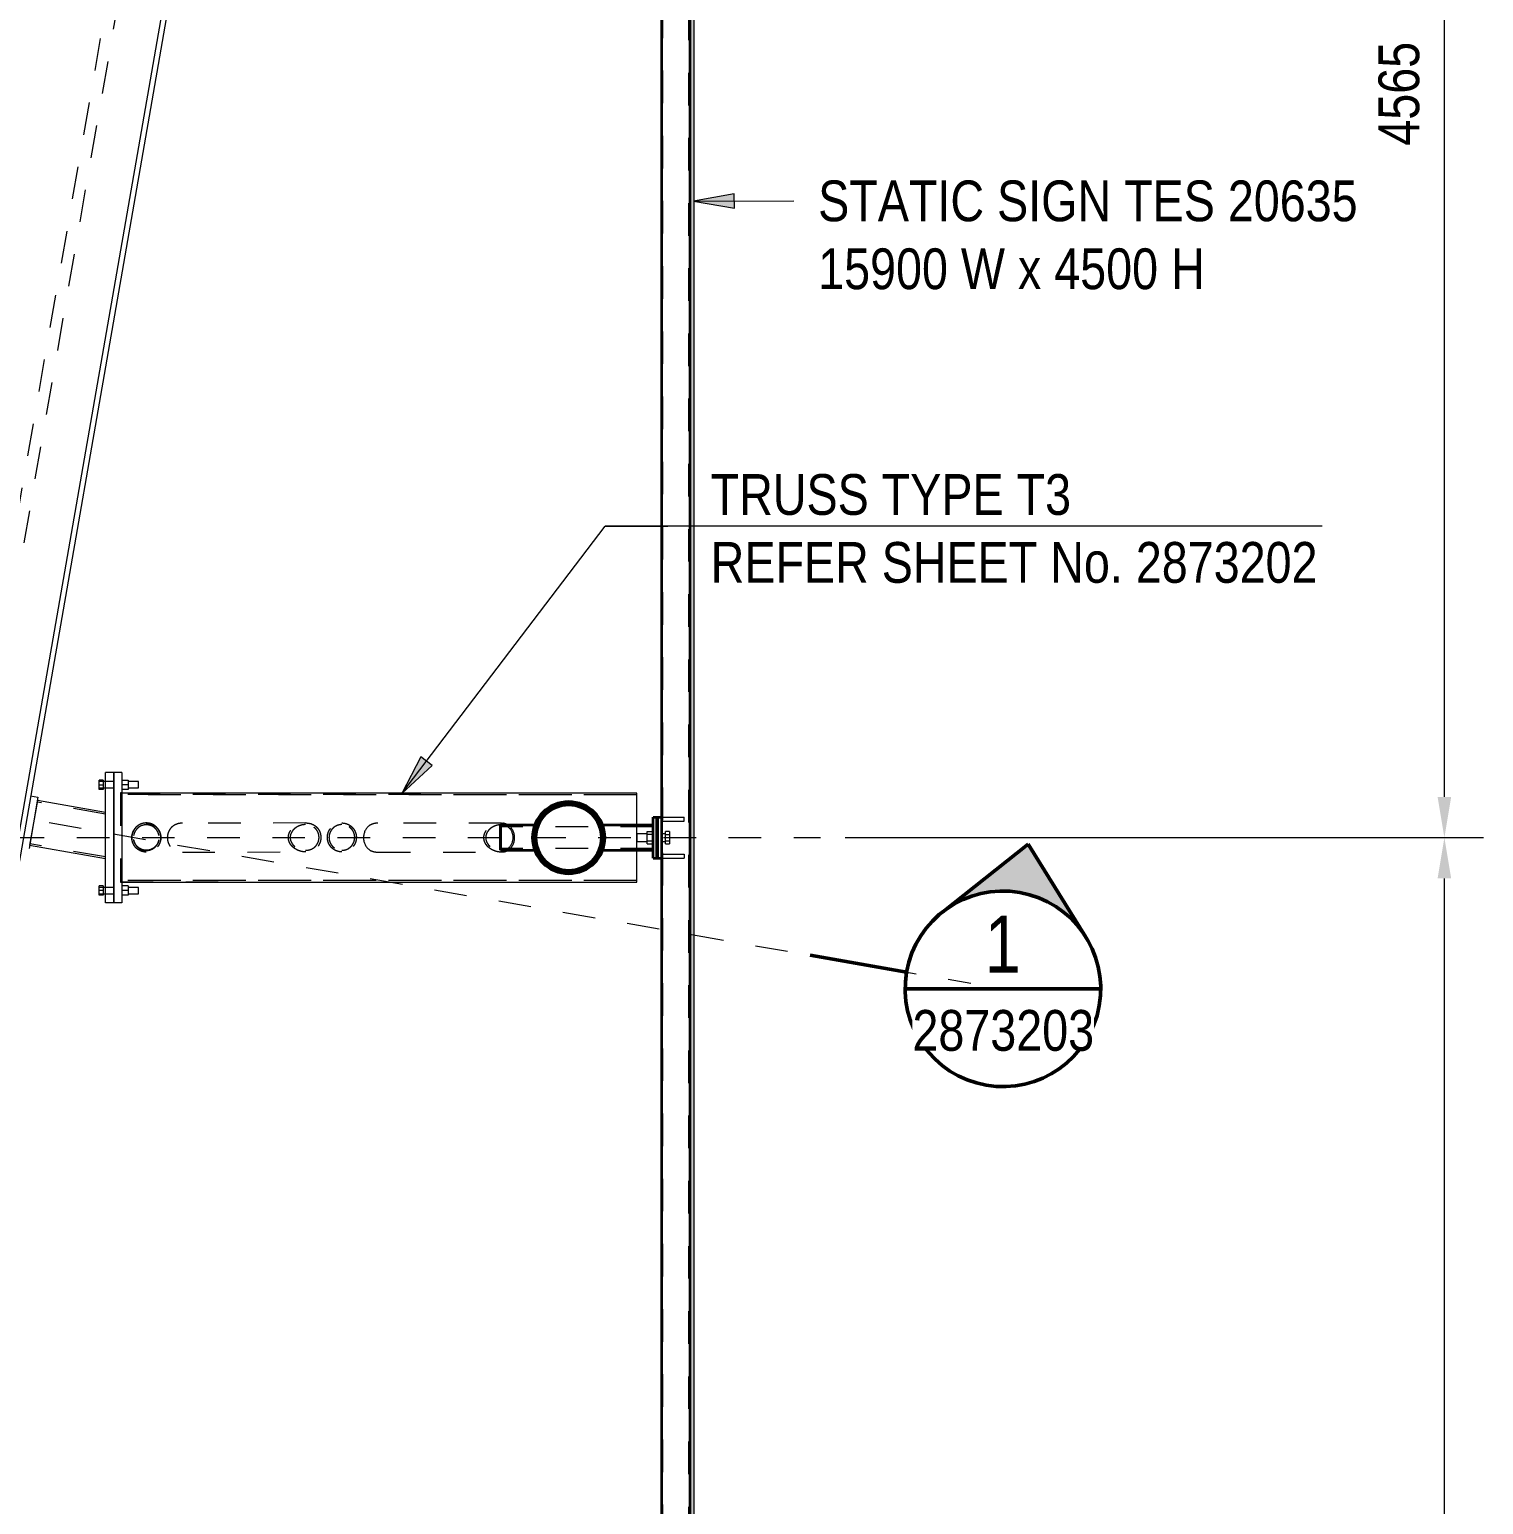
# Model space of a CAD drawing. Header units: metres. Extents: x -1116 to -1094, y 3 to 543.
# Drawn here: x -1109.169 to -1104.707, y 519.334 to 523.86 of the extents above; entities that cross this region are included whole.
import ezdxf

# ---------------------------------------------------------------- set-up
doc = ezdxf.new("R2010")
doc.units = ezdxf.units.M
for name, pattern in [('Dot_Section Line', [0.02, 0, -0.02]), ('JacobsCenter', [0.015, 0.009, -0.0015, 0.003, -0.0015]), ('JacobsDash', [0.0045, 0.003, -0.0015])]:
    doc.linetypes.add(name, pattern=pattern)
doc.layers.get('Defpoints').update_dxf_attribs({"color": 41})
for name, color, linetype, lineweight in [('A-ANNO-DIMS', 7, 'Continuous', 9), ('A-DETL', 7, 'Continuous', 13), ('A-GENM', 7, 'Continuous', 35), ('A-SIGN', 7, 'Continuous', 9), ('A-WALL', 7, 'Continuous', 50), ('G-ANNO-TEXT', 7, 'Continuous', 9), ('S-BEAM', 7, 'Continuous', 50), ('S-BEAM-HDLN', 7, 'JacobsDash', 18), ('S-FSTN', 7, 'Continuous', 18)]:
    doc.layers.add(name, color=color, linetype=linetype, lineweight=lineweight)
doc.layers.add('G-ANNO-SYMB', color=7, linetype='Continuous', lineweight=35, true_color=0x0080ff)
doc.styles.add('Arial Narrow', font='ARIALN.TTF', dxfattribs={"height": 0.125})
doc.styles.add('Arial Narrow_1', font='ARIALN.TTF', dxfattribs={"height": 0.175})
doc.dimstyles.new('Dimension_Standard_O__mm_', dxfattribs={"dimscale": 0.3048, "dimtxt": 0.127929, "dimasz": 0.410105, "dimexe": 0.393701, "dimexo": 0.246063, "dimgap": 0.246063, "dimtad": 1, "dimdec": 0, "dimlfac": 1000, "dimzin": 0, "dimdsep": 46, "dimtxsty": 'Arial Narrow', "dimsah": 1, "dimcen": 0.09, "dimaunit": 1, "dimadec": 4, "dimazin": 0, "dimtfac": 1, "dimtdec": 4, "dimtix": 1, "dimtmove": 0, "dimatfit": 3, "dimfxl": 1, "dimtvp": 1, "dimtfill": 1, "dimtolj": 1, "dimtzin": 0, "dimlwd": 18, "dimlwe": 18, "dimarcsym": 2})

# ---------------------------------------------------------------- blocks, each defined once
blk = doc.blocks.new('Walls 2 - Walls 2-6845191-DRG-2873201 - PLAN - SINAGE FRAME AT SOUTH SIDE')
at = {"layer": 'A-WALL', "lineweight": 13}
for p, q in [((208.551, 1204.9929), (225.4578, 1206.4719)), ((225.4617, 1206.4572), (208.5549, 1204.9782))]:
    blk.add_line(p, q, dxfattribs=at)
blk = doc.blocks.new('WGA22_Str_Fra_Steel_CHS - 139_7x5 CHS-7200471-DRG-2873201 - PLAN - SINAGE FRAME AT SOUTH SIDE')
at = {"layer": 'S-BEAM-HDLN', "lineweight": 13}
for p, q in [((-0.0445, 0.0648), (-0.2578, 0.0648)), ((-0.0219, -0.0649), (-0.2578, -0.0649))]:
    blk.add_line(p, q, dxfattribs=at)
blk = doc.blocks.new('T2D_STATIC SIGN BRACKET_BR-8_ - SIGN BRACKET 400x400-9299522-DRG-2873201 - PLAN - SINAGE FRAME AT SOUTH SIDE')
at = {"layer": 'A-GENM'}
for p, q in [((-1107.1411, 517.8344), (-1107.1411, 526.182)), ((-1107.23, 525.884), (-1107.23, 521.443)), ((-1107.6165, 521.418), (-1107.724, 521.418)), ((-1107.2549, 521.418), (-1107.4124, 521.418)), ((-1107.2549, 521.3169), (-1107.2549, 521.443)), ((-1107.2549, 521.443), (-1107.2299, 521.443)), ((-1107.2299, 521.443), (-1107.2299, 521.443)), ((-1107.2299, 521.443), (-1107.2299, 521.3169)), ((-1107.724, 521.3419), (-1107.6165, 521.3419)), ((-1107.4124, 521.3419), (-1107.2549, 521.3419)), ((-1107.2549, 521.3169), (-1107.2299, 521.3169)), ((-1107.23, 521.3169), (-1107.23, 517.8372)), ((-1107.2299, 521.3169), (-1107.2299, 521.3169))]:
    blk.add_line(p, q, dxfattribs=at)
for start, end in [(90, 270), (270, 90)]:
    blk.add_arc((-1107.5144, 521.38), 0.1096, start, end, dxfattribs=at)
for centre in [(-1107.7242, 521.38), (-1107.724, 521.38)]:
    blk.add_ellipse(centre, major_axis=(0, 0.038), ratio=0.000032, start_param=0, end_param=3.141593, dxfattribs=at)
at = {"layer": 'S-BEAM'}
for radius, start, end in [(0.1096, 90, 270), (0.1014, 90, 270), (0.1096, 270, 90), (0.1014, 270, 90)]:
    blk.add_arc((-1107.5144, 521.38), radius, start, end, dxfattribs=at)
at = {"layer": 'S-BEAM-HDLN'}
for p, q in [((-1107.2255, 517.8335), (-1107.2255, 526.182)), ((-1107.1456, 517.827), (-1107.1456, 526.182)), ((-1107.7241, 521.4135), (-1107.7242, 521.4135)), ((-1107.2549, 521.4135), (-1107.724, 521.4135)), ((-1107.7241, 521.3464), (-1107.7242, 521.3464)), ((-1107.2549, 521.3464), (-1107.724, 521.3464))]:
    blk.add_line(p, q, dxfattribs=at)
at = {"layer": 'S-FSTN'}
for p, q in [((-1107.274, 521.392), (-1107.3057, 521.392)), ((-1107.274, 521.3897), (-1107.274, 521.3993)), ((-1107.274, 521.3993), (-1107.2549, 521.3993)), ((-1107.274, 521.3703), (-1107.274, 521.3897)), ((-1107.2549, 521.3897), (-1107.274, 521.3897)), ((-1107.274, 521.3606), (-1107.274, 521.3703)), ((-1107.274, 521.3703), (-1107.2549, 521.3703)), ((-1107.2176, 521.392), (-1107.2299, 521.392)), ((-1107.2176, 521.3897), (-1107.2176, 521.3993)), ((-1107.2049, 521.3993), (-1107.2176, 521.3993)), ((-1107.2176, 521.3703), (-1107.2176, 521.3897)), ((-1107.2176, 521.3897), (-1107.2049, 521.3897)), ((-1107.2176, 521.3606), (-1107.2176, 521.3703)), ((-1107.2176, 521.3703), (-1107.2049, 521.3703)), ((-1107.2049, 521.3993), (-1107.2049, 521.3897)), ((-1107.2049, 521.3897), (-1107.2049, 521.3703)), ((-1107.2049, 521.3703), (-1107.2049, 521.3606)), ((-1107.3057, 521.368), (-1107.274, 521.368)), ((-1107.274, 521.3606), (-1107.2549, 521.3606)), ((-1107.2299, 521.368), (-1107.2176, 521.368)), ((-1107.2176, 521.3606), (-1107.2049, 521.3606))]:
    blk.add_line(p, q, dxfattribs=at)
blk.add_ellipse((-1107.3057, 521.38), major_axis=(0, 0.012), ratio=0.000032, start_param=0, end_param=3.141593, dxfattribs=at)
blk = doc.blocks.new('Column Base Plate-4 Hole - 25mm-6948208-DRG-2873201 - PLAN - SINAGE FRAME AT SOUTH SIDE')
at = {"layer": 'S-FSTN', "lineweight": 13}
for p, q in [((-1110.5264, 512.0476), (-1110.5264, 512.4476)), ((-1110.5014, 512.4476), (-1110.5264, 512.4476)), ((-1110.5014, 512.4476), (-1110.5014, 512.0476)), ((-1110.5014, 512.0476), (-1110.5264, 512.0476))]:
    blk.add_line(p, q, dxfattribs=at)
blk = doc.blocks.new('N5S-AWS-001 SIGN4 - N5S-AWS-001 SIGN-9299525-DRG-2873201 - PLAN - SINAGE FRAME AT SOUTH SIDE')
at = {"layer": 'A-SIGN', "true_color": 0xc0c0c0}
blk.add_hatch(color=9, dxfattribs=at).paths.add_polyline_path([(208.9902, 1201.1276), (208.9928, 1201.1175), (223.9728, 1205.0987), (223.9702, 1205.1087), (216.0927, 1203.0152), (216.0877, 1203.0063), (216.0868, 1203.0099), (216.0636, 1203.0038), (216.0626, 1203.0072), (216.0617, 1203.007), (216.0636, 1202.9999), (216.0548, 1203.0051), (209.0368, 1201.14)])
at = {"layer": 'A-SIGN'}
for p, q in [((223.9728, 1205.0987), (208.9928, 1201.1175)), ((216.0927, 1203.0152), (223.9702, 1205.1087))]:
    blk.add_line(p, q, dxfattribs=at)
blk = doc.blocks.new('06_SFR_GCT_Girder_SuperT_BR08Edge_CS - Super T - 1815-6255747-DRG-2873201 - PLAN - SINAGE FRAME AT SOUTH SIDE')
at = {"layer": 'S-BEAM-HDLN', "color": 254, "true_color": 0xe1e1e1}
blk.add_line((-1108.2651, 527.7729), (-1111.178, 511.0533), dxfattribs=at)
blk = doc.blocks.new('Column Base Plate with Anchors_T2D - 25mm-V1-DRG-2873201 - PLAN - SINAGE FRAME AT SOUTH SIDE')
at = {"layer": 'S-FSTN', "lineweight": 13}
for p, q in [((-1110.5464, 512.4101), (-1110.5464, 512.4243)), ((-1110.5337, 512.4243), (-1110.5464, 512.4243)), ((-1110.5264, 512.4196), (-1110.5464, 512.4196)), ((-1110.5464, 512.3958), (-1110.5464, 512.4101)), ((-1110.5464, 512.4101), (-1110.5337, 512.4101)), ((-1110.5337, 512.4243), (-1110.5337, 512.4101)), ((-1110.5337, 512.4101), (-1110.5337, 512.3958)), ((-1110.5014, 512.0476), (-1110.5014, 512.4476)), ((-1110.4764, 512.4476), (-1110.5014, 512.4476)), ((-1110.4764, 512.4476), (-1110.4764, 512.0476)), ((-1110.4764, 512.4243), (-1110.4574, 512.4243)), ((-1110.4574, 512.4101), (-1110.4764, 512.4101)), ((-1110.4574, 512.4243), (-1110.4574, 512.4101)), ((-1110.4256, 512.4196), (-1110.4574, 512.4196)), ((-1110.4574, 512.4101), (-1110.4574, 512.3958)), ((-1110.4256, 512.4101), (-1110.4256, 512.4196)), ((-1110.4256, 512.4006), (-1110.4256, 512.4101)), ((-1110.5464, 512.4006), (-1110.5264, 512.4006)), ((-1110.5337, 512.3958), (-1110.5464, 512.3958)), ((-1110.4574, 512.3958), (-1110.4764, 512.3958)), ((-1110.4574, 512.4006), (-1110.4256, 512.4006)), ((-1110.5464, 512.0851), (-1110.5464, 512.0993)), ((-1110.5337, 512.0993), (-1110.5464, 512.0993)), ((-1110.5264, 512.0946), (-1110.5464, 512.0946)), ((-1110.5337, 512.0993), (-1110.5337, 512.0851)), ((-1110.4574, 512.0993), (-1110.4764, 512.0993)), ((-1110.4574, 512.0993), (-1110.4574, 512.0851)), ((-1110.4256, 512.0946), (-1110.4574, 512.0946)), ((-1110.4256, 512.0851), (-1110.4256, 512.0946)), ((-1110.5464, 512.0708), (-1110.5464, 512.0851)), ((-1110.5337, 512.0851), (-1110.5464, 512.0851)), ((-1110.5464, 512.0756), (-1110.5264, 512.0756)), ((-1110.5337, 512.0708), (-1110.5464, 512.0708)), ((-1110.5337, 512.0851), (-1110.5337, 512.0708)), ((-1110.4764, 512.0476), (-1110.5014, 512.0476)), ((-1110.4574, 512.0851), (-1110.4764, 512.0851)), ((-1110.4574, 512.0708), (-1110.4764, 512.0708)), ((-1110.4574, 512.0851), (-1110.4574, 512.0708)), ((-1110.4574, 512.0756), (-1110.4256, 512.0756)), ((-1110.4256, 512.0756), (-1110.4256, 512.0851))]:
    blk.add_line(p, q, dxfattribs=at)
at = {"layer": 'S-FSTN', "linetype": 'JacobsDash', "lineweight": 13}
for p, q in [((-1110.5014, 512.4196), (-1110.5264, 512.4196)), ((-1110.5264, 512.4006), (-1110.5014, 512.4006)), ((-1110.5014, 512.0946), (-1110.5264, 512.0946)), ((-1110.5264, 512.0756), (-1110.5014, 512.0756))]:
    blk.add_line(p, q, dxfattribs=at)
blk = doc.blocks.new('WGA22_Str_Fra_Steel_CHS - 273_1x4_8 CHS-7775147-DRG-2873201 - PLAN - SINAGE FRAME AT SOUTH SIDE')
at = {"layer": 'S-BEAM-HDLN', "lineweight": 13}
for p, q in [((-0.7757, 0.1317), (-0.7797, 0.1317)), ((0.8048, 0.1317), (-0.7756, 0.1317)), ((-0.7757, -0.1318), (-0.7797, -0.1318)), ((0.8048, -0.1318), (-0.7756, -0.1318))]:
    blk.add_line(p, q, dxfattribs=at)
blk = doc.blocks.new('WGA22_Str_Fra_Steel_CHS - 273_1x4_8 CHS-7775146-DRG-2873201 - PLAN - SINAGE FRAME AT SOUTH SIDE')
at = {"layer": 'S-BEAM-HDLN', "lineweight": 13}
for p, q in [((0.7296, 0.1317), (-0.7922, 0.1317)), ((0.7297, -0.1318), (-0.7922, -0.1318))]:
    blk.add_line(p, q, dxfattribs=at)
blk = doc.blocks.new('DIMBLOCK2-DRG-2873201 - PLAN - SINAGE FRAME AT SOUTH SIDE')
at = {"layer": 'A-ANNO-DIMS', "color": 0, "lineweight": 18, "transparency": 16777216}
for p, q in [((-1106.6665, 521.38), (-1104.7073, 521.38)), ((-1104.8273, 516.94), (-1104.8273, 521.255)), ((-1106.6665, 516.815), (-1104.7073, 516.815))]:
    blk.add_line(p, q, dxfattribs=at)
at = {"layer": 'A-ANNO-DIMS', "color": 0, "transparency": 16777216}
for points in [[(-1104.8482, 521.255), (-1104.8065, 521.255), (-1104.8273, 521.38)], [(-1104.8482, 516.94), (-1104.8065, 516.94), (-1104.8273, 516.815)]]:
    blk.add_solid(points, dxfattribs=at)
at = {"layer": 'Defpoints', "color": 0, "transparency": 16777216}
for p in [(-1106.7415, 521.38), (-1104.8273, 521.38), (-1106.7415, 516.815)]:
    blk.add_point(p, dxfattribs=at)
at = {"layer": 'A-ANNO-DIMS', "color": 0, "lineweight": 18, "transparency": 16777216, "insert": (-1104.9662, 519.0975), "char_height": 0.125, "width": 0.380132, "attachment_point": 5, "rotation": 90, "style": 'Arial Narrow', "bg_fill": 3, "box_fill_scale": 1.1, "bg_fill_color": 256, "bg_fill_true_color": 13158600, "bg_fill_transparency": 0}
blk.add_mtext('\\A1;4565', dxfattribs=at)
blk = doc.blocks.new('DIMBLOCK3-DRG-2873201 - PLAN - SINAGE FRAME AT SOUTH SIDE')
at = {"layer": 'A-ANNO-DIMS', "color": 0, "lineweight": 18, "transparency": 16777216}
for p, q in [((-1106.6665, 525.945), (-1104.7073, 525.945)), ((-1104.8273, 521.505), (-1104.8273, 525.82)), ((-1106.6665, 521.38), (-1104.7073, 521.38))]:
    blk.add_line(p, q, dxfattribs=at)
at = {"layer": 'A-ANNO-DIMS', "color": 0, "transparency": 16777216}
for points in [[(-1104.8482, 525.82), (-1104.8065, 525.82), (-1104.8273, 525.945)], [(-1104.8482, 521.505), (-1104.8065, 521.505), (-1104.8273, 521.38)]]:
    blk.add_solid(points, dxfattribs=at)
at = {"layer": 'Defpoints', "color": 0, "transparency": 16777216}
for p in [(-1106.7415, 525.945), (-1104.8273, 525.945), (-1106.7415, 521.38)]:
    blk.add_point(p, dxfattribs=at)
at = {"layer": 'A-ANNO-DIMS', "color": 0, "lineweight": 18, "transparency": 16777216, "insert": (-1104.9662, 523.6625), "char_height": 0.125, "width": 0.380132, "attachment_point": 5, "rotation": 90, "style": 'Arial Narrow', "bg_fill": 3, "box_fill_scale": 1.1, "bg_fill_color": 256, "bg_fill_true_color": 13158600, "bg_fill_transparency": 0}
blk.add_mtext('\\A1;4565', dxfattribs=at)
blk = doc.blocks.new('Drafting View - SectionHead-4898858-DRG-2873201 - PLAN - SINAGE FRAME AT SOUTH SIDE')
at = {"layer": 'G-ANNO-SYMB', "lineweight": 9}
h = blk.add_hatch(color=7, dxfattribs=at)
edge = h.paths.add_edge_path()
edge.add_line((-0.002, 0.009), (0.002472, 0.004003))
edge.add_arc((-0.002, 0), 0.006, 41.82771, 138.17229)
edge.add_line((-0.006472, 0.004003), (-0.002, 0.009))
at = {"layer": 'G-ANNO-SYMB', "color": 7, "lineweight": 50}
for p, q in [((-0.002, 0.009), (-0.006472, 0.004003)), ((0.002472, 0.004003), (-0.002, 0.009)), ((0.004, 0), (0.01, 0))]:
    blk.add_line(p, q, dxfattribs=at)
for start, end in [(360, 180), (180, 360)]:
    blk.add_arc((-0.002, 0), 0.006, start, end, dxfattribs=at)

msp = doc.modelspace()

# ---------------------------------------------------------------- hatches: boundary and pattern name
at = {"layer": 'G-ANNO-TEXT'}
for points in [[(-1107.131, 523.3325), (-1107.0059, 523.311), (-1107.0061, 523.3551)], [(-1108.0265, 521.5156), (-1107.9333, 521.6017), (-1107.9683, 521.6284)]]:
    msp.add_hatch(color=256, dxfattribs=at).paths.add_polyline_path(points)

# ---------------------------------------------------------------- linework, layer by layer
at = {"layer": 'A-DETL', "color": 8, "linetype": 'JacobsDash', "lineweight": 18, "true_color": 0x808080}
msp.add_line((-1111.1419, 511.0533), (-1108.229, 527.7729), dxfattribs=at)
at = {"layer": 'A-DETL', "lineweight": 18}
for p, q in [((-1107.4025, 522.3367), (-1105.2025, 522.3367)), ((-1107.2299, 521.443), (-1107.1599, 521.443)), ((-1107.2299, 521.431), (-1107.1599, 521.431)), ((-1107.1599, 521.431), (-1107.1599, 521.443)), ((-1107.2299, 521.3289), (-1107.1599, 521.3289)), ((-1107.1599, 521.3289), (-1107.1599, 521.3169)), ((-1107.2299, 521.3169), (-1107.1599, 521.3169))]:
    msp.add_line(p, q, dxfattribs=at)
at = {"layer": 'A-DETL', "lineweight": 9}
for p, q in [((-1109.1654, 521.508), (-1109.1429, 521.5041)), ((-1109.1429, 521.5041), (-1109.1703, 521.3465))]:
    msp.add_line(p, q, dxfattribs=at)
at = {"layer": 'A-DETL', "lineweight": 50}
msp.add_line((-1107.2424, 521.443), (-1107.2424, 521.3149), dxfattribs=at)
at = {"layer": 'A-DETL', "linetype": 'JacobsCenter', "lineweight": 18}
msp.add_line((-1109.2235, 521.38), (-1106.7415, 521.38), dxfattribs=at)
at = {"layer": 'G-ANNO-TEXT'}
for p, q in [((-1107.0061, 523.3551), (-1107.131, 523.3325)), ((-1107.131, 523.3325), (-1106.8238, 523.3339)), ((-1107.131, 523.3325), (-1107.0059, 523.311)), ((-1107.0059, 523.311), (-1107.0061, 523.3551)), ((-1108.0265, 521.5156), (-1107.4023, 522.3362)), ((-1107.4023, 522.3362), (-1107.2098, 522.3362)), ((-1107.9683, 521.6284), (-1108.0265, 521.5156)), ((-1108.0265, 521.5156), (-1107.9333, 521.6017)), ((-1107.9333, 521.6017), (-1107.9683, 521.6284))]:
    msp.add_line(p, q, dxfattribs=at)
at = {"layer": 'S-BEAM', "lineweight": 13}
for p, q in [((-1107.3675, 521.5166), (-1108.8853, 521.5172)), ((-1107.3049, 521.5165), (-1108.8853, 521.5165)), ((-1107.3049, 521.4184), (-1107.3049, 521.5165)), ((-1107.3049, 521.4694), (-1107.3049, 521.5165)), ((-1109.1446, 521.4941), (-1109.1686, 521.3565)), ((-1108.9353, 521.4577), (-1109.1446, 521.4941)), ((-1109.1686, 521.3565), (-1108.9353, 521.3158)), ((-1107.3049, 521.2434), (-1107.3049, 521.3415)), ((-1108.8853, 521.2434), (-1107.3049, 521.2434))]:
    msp.add_line(p, q, dxfattribs=at)
at = {"layer": 'S-BEAM-HDLN', "lineweight": 13}
for p, q in [((-1108.8854, 521.5172), (-1108.8894, 521.5172)), ((-1108.8894, 521.5172), (-1108.8894, 521.4695)), ((-1108.8854, 521.5165), (-1108.8894, 521.5165)), ((-1108.8894, 521.5165), (-1108.8894, 521.2434)), ((-1107.3049, 521.4689), (-1107.3049, 521.4694)), ((-1108.3208, 521.4251), (-1108.6997, 521.4245)), ((-1107.7209, 521.4246), (-1108.0997, 521.4245)), ((-1107.3049, 521.3416), (-1107.3049, 521.4184)), ((-1108.8548, 521.3807), (-1108.8548, 521.3801)), ((-1108.7659, 521.3801), (-1108.7659, 521.3807)), ((-1108.6998, 521.3356), (-1108.3209, 521.3362)), ((-1108.0998, 521.3356), (-1107.7209, 521.3357)), ((-1108.8895, 521.2918), (-1108.8895, 521.2441)), ((-1107.305, 521.2434), (-1107.305, 521.2906)), ((-1108.8895, 521.2441), (-1107.3676, 521.2435)), ((-1108.8894, 521.2434), (-1108.8854, 521.2434))]:
    msp.add_line(p, q, dxfattribs=at)
at = {"layer": 'S-BEAM-HDLN', "lineweight": 13, "flags": 128}
for points in [[(-1107.7163, 521.4244), (-1107.7145, 521.4216), (-1107.7128, 521.4187)], [(-1107.7126, 521.3415), (-1107.7143, 521.3387), (-1107.7161, 521.3359)]]:
    msp.add_lwpolyline(points, dxfattribs=at)
at = {"layer": 'S-BEAM-HDLN', "lineweight": 13}
for centre, major_axis, start_param, end_param in [((-1108.1043, 521.38), (0, 0.0444), 0.60185, 2.560558), ((-1107.7199, 521.3801), (0, 0.0444), 5.759138, 6.190949), ((-1107.7199, 521.3801), (0, 0.0394), 6.038183, 6.077453), ((-1107.7199, 521.3801), (0, 0.0394), 5.763954, 6.032137), ((-1107.7199, 521.3801), (0, 0.0444), 3.652468, 5.69886), ((-1107.7199, 521.3801), (0, 0.0444), 5.69886, 5.752323), ((-1107.7199, 521.3801), (0, 0.0394), 3.806429, 5.757908), ((-1107.7199, 521.3801), (0, 0.0444), 3.238413, 3.645752), ((-1107.7199, 521.3801), (0, 0.0394), 3.352224, 3.373489), ((-1107.7199, 521.3801), (0, 0.0394), 3.379474, 3.644944), ((-1107.7199, 521.3801), (0, 0.0394), 3.650929, 3.806429)]:
    msp.add_ellipse(centre, major_axis=major_axis, ratio=0.890569, start_param=start_param, end_param=end_param, dxfattribs=at)
for points, knots in [([(-1108.8103, 521.4251), (-1108.8129, 521.4251), (-1108.8168, 521.4248), (-1108.8219, 521.4237), (-1108.8256, 521.4225), (-1108.8292, 521.421), (-1108.8326, 521.4192), (-1108.8359, 521.4171), (-1108.8389, 521.4148), (-1108.8418, 521.4122), (-1108.8444, 521.4093), (-1108.8467, 521.4063), (-1108.8488, 521.403), (-1108.8506, 521.3996), (-1108.8521, 521.396), (-1108.8533, 521.3923), (-1108.8544, 521.3872), (-1108.8548, 521.3833), (-1108.8548, 521.3807)], [0, 0, 0, 0, 0.0555556, 0.0833333, 0.1111111, 0.1388889, 0.1666667, 0.1944444, 0.2222222, 0.25, 0.2777778, 0.3055556, 0.3333333, 0.3611111, 0.3888889, 0.4166667, 0.4444444, 0.5, 0.5, 0.5, 0.5]), ([(-1108.8103, 521.3356), (-1108.8129, 521.3356), (-1108.8168, 521.336), (-1108.8219, 521.3371), (-1108.8256, 521.3383), (-1108.8292, 521.3398), (-1108.8326, 521.3416), (-1108.8359, 521.3437), (-1108.8389, 521.346), (-1108.8418, 521.3486), (-1108.8444, 521.3515), (-1108.8467, 521.3545), (-1108.8488, 521.3578), (-1108.8506, 521.3612), (-1108.8521, 521.3648), (-1108.8533, 521.3685), (-1108.8544, 521.3736), (-1108.855, 521.3801), (-1108.8543, 521.3879), (-1108.8526, 521.3942), (-1108.8506, 521.399), (-1108.8491, 521.4018), (-1108.8478, 521.404), (-1108.8463, 521.4062), (-1108.8444, 521.4087), (-1108.8418, 521.4116), (-1108.8389, 521.4142), (-1108.8359, 521.4165), (-1108.8326, 521.4186), (-1108.8292, 521.4204), (-1108.8244, 521.4224), (-1108.8181, 521.4241), (-1108.8129, 521.4245), (-1108.8103, 521.4245)], [0, 0, 0, 0, 0.055556, 0.083333, 0.111111, 0.138889, 0.166667, 0.194444, 0.222222, 0.25, 0.277778, 0.305556, 0.333333, 0.361111, 0.388889, 0.416667, 0.444444, 0.5, 0.555556, 0.611111, 0.638889, 0.666667, 0.680556, 0.694444, 0.722222, 0.75, 0.777778, 0.805556, 0.833333, 0.861111, 0.888889, 0.944444, 1, 1, 1, 1]), ([(-1108.8103, 521.4195), (-1108.8126, 521.4195), (-1108.8172, 521.4191), (-1108.8228, 521.4176), (-1108.8271, 521.4159), (-1108.8301, 521.4143), (-1108.833, 521.4124), (-1108.8357, 521.4103), (-1108.8382, 521.408), (-1108.8406, 521.4055), (-1108.8426, 521.4028), (-1108.8445, 521.3999), (-1108.8461, 521.3968), (-1108.8474, 521.3936), (-1108.8485, 521.3903), (-1108.849, 521.3881), (-1108.8492, 521.387)], [0, 0, 0, 0, 0.0555556, 0.1111111, 0.1388889, 0.1666667, 0.1944444, 0.2222222, 0.25, 0.2777778, 0.3055556, 0.3333333, 0.3611111, 0.3888889, 0.4166667, 0.4444444, 0.4444444, 0.4444444, 0.4444444]), ([(-1108.7659, 521.3807), (-1108.7659, 521.3833), (-1108.7663, 521.3885), (-1108.768, 521.3948), (-1108.77, 521.3996), (-1108.7715, 521.4024), (-1108.7729, 521.4046), (-1108.7743, 521.4068), (-1108.7762, 521.4093), (-1108.7789, 521.4122), (-1108.7817, 521.4148), (-1108.7848, 521.4171), (-1108.788, 521.4192), (-1108.7914, 521.421), (-1108.7962, 521.423), (-1108.8025, 521.4247), (-1108.8077, 521.4251), (-1108.8103, 521.4251)], [0.5, 0.5, 0.5, 0.5, 0.5555556, 0.6111111, 0.6388889, 0.6666667, 0.6805556, 0.6944444, 0.7222222, 0.75, 0.7777778, 0.8055556, 0.8333333, 0.8611111, 0.8888889, 0.9444444, 1, 1, 1, 1]), ([(-1108.8103, 521.4245), (-1108.8077, 521.4245), (-1108.8038, 521.4242), (-1108.7987, 521.4231), (-1108.795, 521.4219), (-1108.7914, 521.4204), (-1108.788, 521.4186), (-1108.7848, 521.4165), (-1108.7817, 521.4142), (-1108.7788, 521.4116), (-1108.7762, 521.4087), (-1108.7739, 521.4057), (-1108.7718, 521.4024), (-1108.77, 521.399), (-1108.7685, 521.3954), (-1108.7673, 521.3917), (-1108.7662, 521.3866), (-1108.7656, 521.3801), (-1108.7663, 521.3723), (-1108.768, 521.366), (-1108.77, 521.3612), (-1108.7715, 521.3583), (-1108.7728, 521.3561), (-1108.7743, 521.354), (-1108.7762, 521.3515), (-1108.7788, 521.3486), (-1108.7817, 521.346), (-1108.7847, 521.3437), (-1108.788, 521.3416), (-1108.7914, 521.3398), (-1108.7962, 521.3378), (-1108.8025, 521.3361), (-1108.8077, 521.3356), (-1108.8103, 521.3356)], [0, 0, 0, 0, 0.055556, 0.083333, 0.111111, 0.138889, 0.166667, 0.194444, 0.222222, 0.25, 0.277778, 0.305556, 0.333333, 0.361111, 0.388889, 0.416667, 0.444444, 0.5, 0.555556, 0.611111, 0.638889, 0.666667, 0.680556, 0.694444, 0.722222, 0.75, 0.777778, 0.805556, 0.833333, 0.861111, 0.888889, 0.944444, 1, 1, 1, 1]), ([(-1108.7715, 521.387), (-1108.7719, 521.3892), (-1108.7728, 521.3926), (-1108.7745, 521.3968), (-1108.7759, 521.3994), (-1108.7771, 521.4013), (-1108.7783, 521.4032), (-1108.7801, 521.4055), (-1108.7824, 521.408), (-1108.7849, 521.4103), (-1108.7876, 521.4124), (-1108.7905, 521.4143), (-1108.7936, 521.4159), (-1108.7978, 521.4176), (-1108.8034, 521.4191), (-1108.808, 521.4195), (-1108.8103, 521.4195)], [0.5555556, 0.5555556, 0.5555556, 0.5555556, 0.6111111, 0.6388889, 0.6666667, 0.6805556, 0.6944444, 0.7222222, 0.75, 0.7777778, 0.8055556, 0.8333333, 0.8611111, 0.8888889, 0.9444444, 1, 1, 1, 1]), ([(-1108.6996, 521.4245), (-1108.705, 521.4245), (-1108.7156, 521.423), (-1108.7276, 521.4168), (-1108.7343, 521.4104), (-1108.7376, 521.4063), (-1108.7397, 521.403), (-1108.7416, 521.3995), (-1108.7436, 521.3946), (-1108.7461, 521.3855), (-1108.7461, 521.3747), (-1108.7437, 521.3656), (-1108.7417, 521.3607), (-1108.7399, 521.3572), (-1108.7377, 521.3539), (-1108.7344, 521.3497), (-1108.7278, 521.3434), (-1108.7159, 521.3372), (-1108.7052, 521.3356), (-1108.6998, 521.3356)], [0, 0, 0, 0, 0.111111, 0.222222, 0.277778, 0.305556, 0.333333, 0.361111, 0.388889, 0.444444, 0.555556, 0.611111, 0.638889, 0.666667, 0.694444, 0.722222, 0.777778, 0.888889, 1, 1, 1, 1]), ([(-1108.321, 521.3362), (-1108.3239, 521.3362), (-1108.3282, 521.3365), (-1108.3338, 521.3375), (-1108.3379, 521.3386), (-1108.342, 521.34), (-1108.3459, 521.3416), (-1108.3491, 521.3432), (-1108.3516, 521.3446), (-1108.3534, 521.3457), (-1108.3551, 521.3469), (-1108.3574, 521.3486), (-1108.3602, 521.3508), (-1108.3628, 521.3532), (-1108.3647, 521.3553), (-1108.366, 521.357), (-1108.3673, 521.3587), (-1108.3689, 521.3611), (-1108.3707, 521.3642), (-1108.3724, 521.3681), (-1108.3737, 521.3721), (-1108.3744, 521.3764), (-1108.3746, 521.3807), (-1108.3744, 521.385), (-1108.3736, 521.3892), (-1108.3723, 521.3933), (-1108.3705, 521.3972), (-1108.3687, 521.4003), (-1108.3671, 521.4026), (-1108.366, 521.404), (-1108.3651, 521.4051), (-1108.3642, 521.4062), (-1108.3625, 521.408), (-1108.36, 521.4105), (-1108.3572, 521.4127), (-1108.3549, 521.4144), (-1108.3531, 521.4155), (-1108.3513, 521.4167), (-1108.3489, 521.4181), (-1108.3457, 521.4196), (-1108.3417, 521.4213), (-1108.3377, 521.4226), (-1108.3335, 521.4237), (-1108.328, 521.4247), (-1108.3238, 521.425), (-1108.321, 521.4251)], [0, 0, 0, 0, 0.0555556, 0.0833333, 0.1111111, 0.1388889, 0.1666667, 0.1944444, 0.2083333, 0.2222222, 0.2361111, 0.25, 0.2777778, 0.3055556, 0.3194444, 0.3333333, 0.3472222, 0.3611111, 0.3888889, 0.4166667, 0.4444444, 0.4722222, 0.5, 0.5277778, 0.5555556, 0.5833333, 0.6111111, 0.6388889, 0.6527778, 0.6666667, 0.6736111, 0.6805556, 0.6944444, 0.7222222, 0.75, 0.7638889, 0.7777778, 0.7916667, 0.8055556, 0.8333333, 0.8611111, 0.8888889, 0.9166667, 0.9444444, 0.9984679, 0.9984679, 0.9984679, 0.9984679]), ([(-1108.321, 521.3362), (-1108.3239, 521.3362), (-1108.3282, 521.3365), (-1108.3338, 521.3375), (-1108.3379, 521.3386), (-1108.342, 521.34), (-1108.3459, 521.3416), (-1108.3491, 521.3432), (-1108.3516, 521.3446), (-1108.3534, 521.3457), (-1108.3551, 521.3469), (-1108.3574, 521.3486), (-1108.3602, 521.3508), (-1108.3628, 521.3532), (-1108.3647, 521.3553), (-1108.366, 521.357), (-1108.3673, 521.3587), (-1108.3689, 521.3611), (-1108.3707, 521.3642), (-1108.3724, 521.3681), (-1108.3737, 521.3721), (-1108.3744, 521.3764), (-1108.3746, 521.3807), (-1108.3744, 521.385), (-1108.3736, 521.3892), (-1108.3723, 521.3933), (-1108.3705, 521.3972), (-1108.3687, 521.4003), (-1108.3671, 521.4026), (-1108.366, 521.404), (-1108.3651, 521.4051), (-1108.3642, 521.4062), (-1108.3625, 521.408), (-1108.36, 521.4105), (-1108.3572, 521.4127), (-1108.3549, 521.4144), (-1108.3531, 521.4155), (-1108.3513, 521.4167), (-1108.3489, 521.4181), (-1108.3457, 521.4196), (-1108.3417, 521.4213), (-1108.3377, 521.4226), (-1108.3335, 521.4237), (-1108.3279, 521.4247), (-1108.3236, 521.4251), (-1108.3208, 521.4251)], [0, 0, 0, 0, 0.055556, 0.083333, 0.111111, 0.138889, 0.166667, 0.194444, 0.208333, 0.222222, 0.236111, 0.25, 0.277778, 0.305556, 0.319444, 0.333333, 0.347222, 0.361111, 0.388889, 0.416667, 0.444444, 0.472222, 0.5, 0.527778, 0.555556, 0.583333, 0.611111, 0.638889, 0.652778, 0.666667, 0.673611, 0.680556, 0.694444, 0.722222, 0.75, 0.763889, 0.777778, 0.791667, 0.805556, 0.833333, 0.861111, 0.888889, 0.916667, 0.944444, 1, 1, 1, 1]), ([(-1108.3216, 521.4201), (-1108.3241, 521.4201), (-1108.3279, 521.4198), (-1108.3329, 521.4189), (-1108.3365, 521.4179), (-1108.3401, 521.4167), (-1108.3436, 521.4152), (-1108.3464, 521.4139), (-1108.3486, 521.4126), (-1108.3502, 521.4116), (-1108.3517, 521.4106), (-1108.3538, 521.4091), (-1108.3562, 521.4071), (-1108.3585, 521.4049), (-1108.3601, 521.4031), (-1108.3613, 521.4016), (-1108.3624, 521.4001), (-1108.3638, 521.398), (-1108.3654, 521.3953), (-1108.367, 521.3918), (-1108.3681, 521.3882), (-1108.3688, 521.3845), (-1108.369, 521.3807), (-1108.3688, 521.3769), (-1108.3682, 521.3731), (-1108.3671, 521.3695), (-1108.3656, 521.3661), (-1108.3637, 521.3628), (-1108.3619, 521.3602), (-1108.3603, 521.3582), (-1108.3587, 521.3564), (-1108.3564, 521.3542), (-1108.354, 521.3522), (-1108.352, 521.3507), (-1108.3504, 521.3496), (-1108.3488, 521.3486), (-1108.3466, 521.3474), (-1108.3438, 521.346), (-1108.3403, 521.3445), (-1108.3368, 521.3433), (-1108.3331, 521.3424), (-1108.3281, 521.3414), (-1108.3243, 521.3412), (-1108.3218, 521.3412)], [0, 0, 0, 0, 0.055556, 0.083333, 0.111111, 0.138889, 0.166667, 0.194444, 0.208333, 0.222222, 0.236111, 0.25, 0.277778, 0.305556, 0.319444, 0.333333, 0.347222, 0.361111, 0.388889, 0.416667, 0.444444, 0.472222, 0.5, 0.527778, 0.555556, 0.583333, 0.611111, 0.638889, 0.666667, 0.680556, 0.694444, 0.722222, 0.75, 0.763889, 0.777778, 0.791667, 0.805556, 0.833333, 0.861111, 0.888889, 0.916667, 0.944444, 1, 1, 1, 1]), ([(-1108.3218, 521.3412), (-1108.3171, 521.3412), (-1108.3076, 521.3425), (-1108.2969, 521.348), (-1108.29, 521.3544), (-1108.2858, 521.3602), (-1108.2827, 521.3666), (-1108.2802, 521.3757), (-1108.2802, 521.3854), (-1108.2826, 521.3946), (-1108.2857, 521.401), (-1108.2898, 521.4067), (-1108.2967, 521.4132), (-1108.3074, 521.4187), (-1108.3168, 521.4201), (-1108.3216, 521.4201)], [0, 0, 0, 0, 0.111111, 0.222222, 0.277778, 0.333333, 0.388889, 0.444444, 0.555556, 0.611111, 0.666667, 0.722222, 0.777778, 0.888889, 1, 1, 1, 1]), ([(-1108.3208, 521.4251), (-1108.3154, 521.4251), (-1108.3047, 521.4235), (-1108.2928, 521.4173), (-1108.2862, 521.4109), (-1108.2829, 521.4068), (-1108.2807, 521.4034), (-1108.2789, 521.3999), (-1108.2769, 521.395), (-1108.2745, 521.386), (-1108.2746, 521.3751), (-1108.277, 521.3661), (-1108.279, 521.3612), (-1108.2809, 521.3577), (-1108.2831, 521.3544), (-1108.2864, 521.3502), (-1108.2931, 521.3439), (-1108.305, 521.3377), (-1108.3156, 521.3362), (-1108.321, 521.3362)], [0, 0, 0, 0, 0.111111, 0.222222, 0.277778, 0.305556, 0.333333, 0.361111, 0.388889, 0.444444, 0.555556, 0.611111, 0.638889, 0.666667, 0.694444, 0.722222, 0.777778, 0.888889, 1, 1, 1, 1]), ([(-1108.2103, 521.3362), (-1108.2129, 521.3362), (-1108.2168, 521.3366), (-1108.2219, 521.3377), (-1108.2256, 521.3389), (-1108.2292, 521.3404), (-1108.2326, 521.3422), (-1108.2359, 521.3443), (-1108.2389, 521.3466), (-1108.2418, 521.3492), (-1108.2444, 521.3521), (-1108.2467, 521.3551), (-1108.2488, 521.3584), (-1108.2506, 521.3618), (-1108.2521, 521.3654), (-1108.2533, 521.3691), (-1108.2544, 521.3742), (-1108.255, 521.3807), (-1108.2543, 521.3885), (-1108.2526, 521.3948), (-1108.2506, 521.3996), (-1108.2491, 521.4025), (-1108.2478, 521.4047), (-1108.2463, 521.4068), (-1108.2444, 521.4093), (-1108.2418, 521.4122), (-1108.2389, 521.4148), (-1108.2359, 521.4171), (-1108.2326, 521.4192), (-1108.2292, 521.421), (-1108.2244, 521.423), (-1108.2181, 521.4247), (-1108.2129, 521.4251), (-1108.2103, 521.4251)], [0, 0, 0, 0, 0.055556, 0.083333, 0.111111, 0.138889, 0.166667, 0.194444, 0.222222, 0.25, 0.277778, 0.305556, 0.333333, 0.361111, 0.388889, 0.416667, 0.444444, 0.5, 0.555556, 0.611111, 0.638889, 0.666667, 0.680556, 0.694444, 0.722222, 0.75, 0.777778, 0.805556, 0.833333, 0.861111, 0.888889, 0.944444, 1, 1, 1, 1]), ([(-1108.2103, 521.4201), (-1108.2126, 521.4201), (-1108.2172, 521.4197), (-1108.2228, 521.4182), (-1108.227, 521.4165), (-1108.2301, 521.4149), (-1108.233, 521.413), (-1108.2357, 521.411), (-1108.2382, 521.4086), (-1108.2405, 521.4061), (-1108.2426, 521.4034), (-1108.2445, 521.4005), (-1108.2461, 521.3975), (-1108.2474, 521.3943), (-1108.2484, 521.391), (-1108.2495, 521.3865), (-1108.25, 521.3807), (-1108.2494, 521.3738), (-1108.2476, 521.3671), (-1108.2451, 521.3619), (-1108.2427, 521.358), (-1108.2406, 521.3553), (-1108.2383, 521.3528), (-1108.2357, 521.3505), (-1108.233, 521.3484), (-1108.2301, 521.3465), (-1108.2271, 521.3449), (-1108.2228, 521.3432), (-1108.2172, 521.3417), (-1108.2126, 521.3412), (-1108.2103, 521.3412)], [0, 0, 0, 0, 0.055556, 0.111111, 0.138889, 0.166667, 0.194444, 0.222222, 0.25, 0.277778, 0.305556, 0.333333, 0.361111, 0.388889, 0.416667, 0.444444, 0.5, 0.555556, 0.611111, 0.666667, 0.694444, 0.722222, 0.75, 0.777778, 0.805556, 0.833333, 0.861111, 0.888889, 0.944444, 1, 1, 1, 1]), ([(-1108.2103, 521.4251), (-1108.2077, 521.4251), (-1108.2038, 521.4248), (-1108.1987, 521.4237), (-1108.195, 521.4225), (-1108.1914, 521.421), (-1108.188, 521.4192), (-1108.1847, 521.4171), (-1108.1817, 521.4148), (-1108.1788, 521.4122), (-1108.1762, 521.4093), (-1108.1739, 521.4063), (-1108.1718, 521.403), (-1108.17, 521.3996), (-1108.1685, 521.396), (-1108.1673, 521.3923), (-1108.1662, 521.3872), (-1108.1656, 521.3807), (-1108.1663, 521.3729), (-1108.168, 521.3666), (-1108.17, 521.3618), (-1108.1715, 521.359), (-1108.1728, 521.3568), (-1108.1743, 521.3546), (-1108.1762, 521.3521), (-1108.1788, 521.3492), (-1108.1817, 521.3466), (-1108.1848, 521.3443), (-1108.188, 521.3422), (-1108.1914, 521.3404), (-1108.1962, 521.3384), (-1108.2025, 521.3367), (-1108.2077, 521.3362), (-1108.2103, 521.3362)], [0, 0, 0, 0, 0.055556, 0.083333, 0.111111, 0.138889, 0.166667, 0.194444, 0.222222, 0.25, 0.277778, 0.305556, 0.333333, 0.361111, 0.388889, 0.416667, 0.444444, 0.5, 0.555556, 0.611111, 0.638889, 0.666667, 0.680556, 0.694444, 0.722222, 0.75, 0.777778, 0.805556, 0.833333, 0.861111, 0.888889, 0.944444, 1, 1, 1, 1]), ([(-1108.2103, 521.3412), (-1108.208, 521.3412), (-1108.2034, 521.3417), (-1108.1978, 521.3432), (-1108.1936, 521.3449), (-1108.1905, 521.3465), (-1108.1876, 521.3484), (-1108.1849, 521.3505), (-1108.1824, 521.3528), (-1108.1801, 521.3553), (-1108.178, 521.358), (-1108.1761, 521.3609), (-1108.1745, 521.364), (-1108.1732, 521.3672), (-1108.1722, 521.3705), (-1108.1712, 521.375), (-1108.1707, 521.3807), (-1108.1713, 521.3876), (-1108.1728, 521.3932), (-1108.1745, 521.3975), (-1108.1759, 521.4), (-1108.1771, 521.402), (-1108.1783, 521.4038), (-1108.1801, 521.4061), (-1108.1824, 521.4086), (-1108.1849, 521.411), (-1108.1876, 521.413), (-1108.1905, 521.4149), (-1108.1936, 521.4165), (-1108.1978, 521.4182), (-1108.2034, 521.4197), (-1108.208, 521.4201), (-1108.2103, 521.4201)], [0, 0, 0, 0, 0.055556, 0.111111, 0.138889, 0.166667, 0.194444, 0.222222, 0.25, 0.277778, 0.305556, 0.333333, 0.361111, 0.388889, 0.416667, 0.444444, 0.5, 0.555556, 0.611111, 0.638889, 0.666667, 0.680556, 0.694444, 0.722222, 0.75, 0.777778, 0.805556, 0.833333, 0.861111, 0.888889, 0.944444, 1, 1, 1, 1]), ([(-1107.7209, 521.3357), (-1107.7238, 521.3357), (-1107.7281, 521.336), (-1107.7337, 521.337), (-1107.7378, 521.3381), (-1107.7419, 521.3395), (-1107.7458, 521.3411), (-1107.749, 521.3427), (-1107.7515, 521.3441), (-1107.7533, 521.3452), (-1107.755, 521.3464), (-1107.7573, 521.348), (-1107.7601, 521.3503), (-1107.7627, 521.3527), (-1107.7646, 521.3548), (-1107.7659, 521.3564), (-1107.7672, 521.3581), (-1107.7688, 521.3605), (-1107.7706, 521.3636), (-1107.7724, 521.3675), (-1107.7736, 521.3716), (-1107.7744, 521.3758), (-1107.7746, 521.3801), (-1107.7744, 521.3844), (-1107.7736, 521.3886), (-1107.7723, 521.3927), (-1107.7706, 521.3966), (-1107.7688, 521.3997), (-1107.7672, 521.4021), (-1107.7661, 521.4035), (-1107.7652, 521.4046), (-1107.7643, 521.4057), (-1107.7626, 521.4075), (-1107.7601, 521.4099), (-1107.7573, 521.4122), (-1107.755, 521.4138), (-1107.7532, 521.415), (-1107.7514, 521.4161), (-1107.749, 521.4175), (-1107.7458, 521.4191), (-1107.7418, 521.4207), (-1107.7378, 521.4221), (-1107.7336, 521.4232), (-1107.7281, 521.4242), (-1107.7238, 521.4245), (-1107.721, 521.4246)], [0, 0, 0, 0, 0.0555556, 0.0833333, 0.1111111, 0.1388889, 0.1666667, 0.1944444, 0.2083333, 0.2222222, 0.2361111, 0.25, 0.2777778, 0.3055556, 0.3194444, 0.3333333, 0.3472222, 0.3611111, 0.3888889, 0.4166667, 0.4444444, 0.4722222, 0.5, 0.5277778, 0.5555556, 0.5833333, 0.6111111, 0.6388889, 0.6527778, 0.6666667, 0.6736111, 0.6805556, 0.6944444, 0.7222222, 0.75, 0.7638889, 0.7777778, 0.7916667, 0.8055556, 0.8333333, 0.8611111, 0.8888889, 0.9166667, 0.9444444, 0.9988971, 0.9988971, 0.9988971, 0.9988971]), ([(-1107.7217, 521.4196), (-1107.7242, 521.4196), (-1107.728, 521.4193), (-1107.733, 521.4183), (-1107.7366, 521.4174), (-1107.7402, 521.4162), (-1107.7437, 521.4147), (-1107.7465, 521.4133), (-1107.7487, 521.4121), (-1107.7503, 521.4111), (-1107.7518, 521.41), (-1107.7539, 521.4086), (-1107.7563, 521.4066), (-1107.7585, 521.4044), (-1107.7602, 521.4025), (-1107.7614, 521.4011), (-1107.7625, 521.3996), (-1107.7639, 521.3975), (-1107.7655, 521.3947), (-1107.767, 521.3913), (-1107.7681, 521.3877), (-1107.7688, 521.3839), (-1107.769, 521.3801), (-1107.7688, 521.3763), (-1107.7681, 521.3726), (-1107.767, 521.369), (-1107.7655, 521.3655), (-1107.7636, 521.3622), (-1107.7618, 521.3596), (-1107.7603, 521.3577), (-1107.7586, 521.3558), (-1107.7563, 521.3537), (-1107.7539, 521.3517), (-1107.7519, 521.3502), (-1107.7503, 521.3491), (-1107.7487, 521.3481), (-1107.7465, 521.3469), (-1107.7437, 521.3455), (-1107.7402, 521.344), (-1107.7367, 521.3428), (-1107.733, 521.3419), (-1107.728, 521.3409), (-1107.7243, 521.3407), (-1107.7217, 521.3407)], [0, 0, 0, 0, 0.055556, 0.083333, 0.111111, 0.138889, 0.166667, 0.194444, 0.208333, 0.222222, 0.236111, 0.25, 0.277778, 0.305556, 0.319444, 0.333333, 0.347222, 0.361111, 0.388889, 0.416667, 0.444444, 0.472222, 0.5, 0.527778, 0.555556, 0.583333, 0.611111, 0.638889, 0.666667, 0.680556, 0.694444, 0.722222, 0.75, 0.763889, 0.777778, 0.791667, 0.805556, 0.833333, 0.861111, 0.888889, 0.916667, 0.944444, 1, 1, 1, 1]), ([(-1108.8103, 521.3412), (-1108.8126, 521.3412), (-1108.8172, 521.3416), (-1108.8228, 521.3431), (-1108.827, 521.3449), (-1108.8301, 521.3465), (-1108.833, 521.3483), (-1108.8357, 521.3504), (-1108.8382, 521.3527), (-1108.8406, 521.3553), (-1108.8426, 521.358), (-1108.8445, 521.3609), (-1108.8461, 521.3639), (-1108.8474, 521.3671), (-1108.8485, 521.3704), (-1108.849, 521.3727), (-1108.8492, 521.3738)], [0, 0, 0, 0, 0.0555556, 0.1111111, 0.1388889, 0.1666667, 0.1944444, 0.2222222, 0.25, 0.2777778, 0.3055556, 0.3333333, 0.3611111, 0.3888889, 0.4166667, 0.4444444, 0.4444444, 0.4444444, 0.4444444]), ([(-1108.8492, 521.3732), (-1108.8488, 521.3709), (-1108.8479, 521.3676), (-1108.8461, 521.3633), (-1108.8448, 521.3608), (-1108.8436, 521.3588), (-1108.8423, 521.3569), (-1108.8406, 521.3547), (-1108.8382, 521.3521), (-1108.8357, 521.3498), (-1108.833, 521.3477), (-1108.8301, 521.3459), (-1108.827, 521.3443), (-1108.8228, 521.3425), (-1108.8172, 521.341), (-1108.8126, 521.3406), (-1108.8103, 521.3406)], [0.5555556, 0.5555556, 0.5555556, 0.5555556, 0.6111111, 0.6388889, 0.6666667, 0.6805556, 0.6944444, 0.7222222, 0.75, 0.7777778, 0.8055556, 0.8333333, 0.8611111, 0.8888889, 0.9444444, 1, 1, 1, 1]), ([(-1108.7715, 521.3738), (-1108.7719, 521.3715), (-1108.7728, 521.3682), (-1108.7745, 521.3639), (-1108.7759, 521.3614), (-1108.7771, 521.3594), (-1108.7783, 521.3575), (-1108.7801, 521.3553), (-1108.7824, 521.3527), (-1108.7849, 521.3504), (-1108.7876, 521.3483), (-1108.7905, 521.3465), (-1108.7936, 521.3449), (-1108.7978, 521.3431), (-1108.8034, 521.3416), (-1108.808, 521.3412), (-1108.8103, 521.3412)], [0.5555556, 0.5555556, 0.5555556, 0.5555556, 0.6111111, 0.6388889, 0.6666667, 0.6805556, 0.6944444, 0.7222222, 0.75, 0.7777778, 0.8055556, 0.8333333, 0.8611111, 0.8888889, 0.9444444, 1, 1, 1, 1]), ([(-1108.8103, 521.3406), (-1108.808, 521.3406), (-1108.8034, 521.341), (-1108.7978, 521.3425), (-1108.7936, 521.3443), (-1108.7905, 521.3459), (-1108.7876, 521.3477), (-1108.7849, 521.3498), (-1108.7824, 521.3521), (-1108.7801, 521.3547), (-1108.778, 521.3574), (-1108.7761, 521.3603), (-1108.7745, 521.3633), (-1108.7732, 521.3665), (-1108.7722, 521.3698), (-1108.7717, 521.3721), (-1108.7715, 521.3732)], [0, 0, 0, 0, 0.0555556, 0.1111111, 0.1388889, 0.1666667, 0.1944444, 0.2222222, 0.25, 0.2777778, 0.3055556, 0.3333333, 0.3611111, 0.3888889, 0.4166667, 0.4444444, 0.4444444, 0.4444444, 0.4444444])]:
    msp.add_open_spline(points, degree=3, knots=knots, dxfattribs=at)
for points in [[(-1108.0997, 521.4245), (-1108.1029, 521.4245), (-1108.1092, 521.4239), (-1108.1185, 521.4213), (-1108.1241, 521.4184), (-1108.1267, 521.4166)], [(-1107.7128, 521.4187), (-1107.7142, 521.419), (-1107.7172, 521.4194), (-1107.7202, 521.4196), (-1107.7217, 521.4196)], [(-1107.7209, 521.4246), (-1107.7201, 521.4246), (-1107.7186, 521.4245), (-1107.7171, 521.4244), (-1107.7163, 521.4244)], [(-1108.8548, 521.3801), (-1108.8547, 521.3777), (-1108.8545, 521.3753), (-1108.8541, 521.3729)], [(-1108.7665, 521.3729), (-1108.7661, 521.3753), (-1108.7659, 521.3777), (-1108.7659, 521.3801)], [(-1108.126, 521.3428), (-1108.1234, 521.3412), (-1108.118, 521.3385), (-1108.109, 521.3361), (-1108.1029, 521.3356), (-1108.0998, 521.3356)], [(-1107.7217, 521.3407), (-1107.7202, 521.3407), (-1107.7171, 521.3408), (-1107.7141, 521.3412), (-1107.7126, 521.3415)], [(-1107.7161, 521.3359), (-1107.7169, 521.3358), (-1107.7185, 521.3357), (-1107.7201, 521.3357), (-1107.7209, 521.3357)]]:
    msp.add_open_spline(points, degree=3, dxfattribs=at)

# ---------------------------------------------------------------- block references
at = {"layer": 'A-GENM'}
msp.add_blockref('T2D_STATIC SIGN BRACKET_BR-8_ - SIGN BRACKET 400x400-9299522-DRG-2873201 - PLAN - SINAGE FRAME AT SOUTH SIDE', (0, 0), dxfattribs=at)
at = {"layer": 'A-SIGN', "rotation": 75.11694444448541}
msp.add_blockref('N5S-AWS-001 SIGN4 - N5S-AWS-001 SIGN-9299525-DRG-2873201 - PLAN - SINAGE FRAME AT SOUTH SIDE', (0.013, 0), dxfattribs=at)
at = {"layer": 'A-WALL', "lineweight": 13, "rotation": 75.11694444448541}
msp.add_blockref('Walls 2 - Walls 2-6845191-DRG-2873201 - PLAN - SINAGE FRAME AT SOUTH SIDE', (0, 0), dxfattribs=at)
at = {"layer": 'S-BEAM-HDLN', "color": 254, "true_color": 0xe1e1e1}
msp.add_blockref('06_SFR_GCT_Girder_SuperT_BR08Edge_CS - Super T - 1815-6255747-DRG-2873201 - PLAN - SINAGE FRAME AT SOUTH SIDE', (0, 0), dxfattribs=at)
at = {"layer": 'S-BEAM-HDLN', "lineweight": 13}
for name, p, rotation in [('WGA22_Str_Fra_Steel_CHS - 273_1x4_8 CHS-7775146-DRG-2873201 - PLAN - SINAGE FRAME AT SOUTH SIDE', (-1108.0972, 521.3803), 359.9748694218382), ('WGA22_Str_Fra_Steel_CHS - 139_7x5 CHS-7200471-DRG-2873201 - PLAN - SINAGE FRAME AT SOUTH SIDE', (-1108.9026, 521.381), 350.1123564118236)]:
    msp.add_blockref(name, p, dxfattribs=dict(at, rotation=rotation))
msp.add_blockref('WGA22_Str_Fra_Steel_CHS - 273_1x4_8 CHS-7775147-DRG-2873201 - PLAN - SINAGE FRAME AT SOUTH SIDE', (-1108.1097, 521.38), dxfattribs=at)
at = {"layer": 'S-FSTN', "linetype": 'JacobsDash', "lineweight": 13}
msp.add_blockref('Column Base Plate with Anchors_T2D - 25mm-V1-DRG-2873201 - PLAN - SINAGE FRAME AT SOUTH SIDE', (1.5911, 9.1324), dxfattribs=at)
at = {"layer": 'S-FSTN', "lineweight": 13}
msp.add_blockref('Column Base Plate-4 Hole - 25mm-6948208-DRG-2873201 - PLAN - SINAGE FRAME AT SOUTH SIDE', (1.5911, 9.1324), dxfattribs=at)

# ---------------------------------------------------------------- next in the draw order: dimensions: what is measured, and where the dimension line sits
at = {"layer": 'A-ANNO-DIMS', "lineweight": 18}
dim = msp.add_linear_dim(base=(-1104.8273, 521.38), p1=(-1106.7415, 516.815), p2=(-1106.7415, 521.38), angle=90, dimstyle='Dimension_Standard_O__mm_', override={"dimpost": '<>', "dimfxl": 4.565}, dxfattribs=at)
dim.commit()
dim.dimension.update_dxf_attribs({"geometry": 'DIMBLOCK2-DRG-2873201 - PLAN - SINAGE FRAME AT SOUTH SIDE', "text_midpoint": (-1104.9662, 519.0975)})

# ---------------------------------------------------------------- next in the draw order: linework, layer by layer
at = {"layer": 'G-ANNO-SYMB', "color": 7, "lineweight": 50}
msp.add_line((-1106.4819, 520.9163), (-1105.8819, 520.9163), dxfattribs=at)

# ---------------------------------------------------------------- next in the draw order: dimensions: what is measured, and where the dimension line sits
at = {"layer": 'A-ANNO-DIMS', "lineweight": 18}
dim = msp.add_linear_dim(base=(-1104.8273, 525.945), p1=(-1106.7415, 521.38), p2=(-1106.7415, 525.945), angle=90, dimstyle='Dimension_Standard_O__mm_', override={"dimpost": '<>', "dimfxl": 4.565}, dxfattribs=at)
dim.commit()
dim.dimension.update_dxf_attribs({"geometry": 'DIMBLOCK3-DRG-2873201 - PLAN - SINAGE FRAME AT SOUTH SIDE', "text_midpoint": (-1104.9662, 523.6625)})

# ---------------------------------------------------------------- next in the draw order: linework, layer by layer
at = {"layer": 'G-ANNO-SYMB', "color": 7, "linetype": 'Dot_Section Line', "lineweight": 9, "true_color": 0xffffff}
msp.add_line((-1110.8816, 521.7351), (-1106.2804, 520.9334), dxfattribs=at)

# ---------------------------------------------------------------- next in the draw order: block references
at = {"layer": 'G-ANNO-SYMB', "color": 7, "lineweight": 50, "extrusion": (0, 0, -1), "xscale": 49.99999999999997, "yscale": 49.99999999999997, "zscale": 49.99999999999997, "rotation": 9.883055555513948}
msp.add_blockref('Drafting View - SectionHead-4898858-DRG-2873201 - PLAN - SINAGE FRAME AT SOUTH SIDE', (1106.2804, 520.9334), dxfattribs=at)

# ---------------------------------------------------------------- next in the draw order: texts
at = {"layer": 'G-ANNO-TEXT', "char_height": 0.125, "attachment_point": 1, "style": 'Arial Narrow', "bg_fill": 3, "box_fill_scale": 1, "bg_fill_color": 256, "bg_fill_transparency": 0}
for s, insert in [('STATIC SIGN TES 20635', (-1106.7488, 523.3964)), ('15900 W x 4500 H ', (-1106.7488, 523.188)), ('TRUSS TYPE T3 ', (-1107.0787, 522.4955)), ('REFER SHEET No. 2873202 ', (-1107.0787, 522.2871))]:
    msp.add_mtext(s, dxfattribs=dict(at, insert=insert))

# ---------------------------------------------------------------- next in the draw order: texts
at = {"layer": 'G-ANNO-SYMB', "color": 7, "lineweight": 9, "insert": (-1106.2381, 521.1411), "char_height": 0.175, "attachment_point": 1, "style": 'Arial Narrow_1', "bg_fill": 3, "box_fill_scale": 1, "bg_fill_color": 256, "bg_fill_transparency": 0}
msp.add_mtext('1', dxfattribs=at)
at = {"layer": 'G-ANNO-SYMB', "color": 7, "lineweight": 9, "insert": (-1106.4596, 520.8511), "char_height": 0.125, "attachment_point": 1, "style": 'Arial Narrow', "bg_fill": 3, "box_fill_scale": 1, "bg_fill_color": 256, "bg_fill_true_color": 13158600, "bg_fill_transparency": 0}
msp.add_mtext('2873203', dxfattribs=at)

doc.saveas('drawing.dxf')
